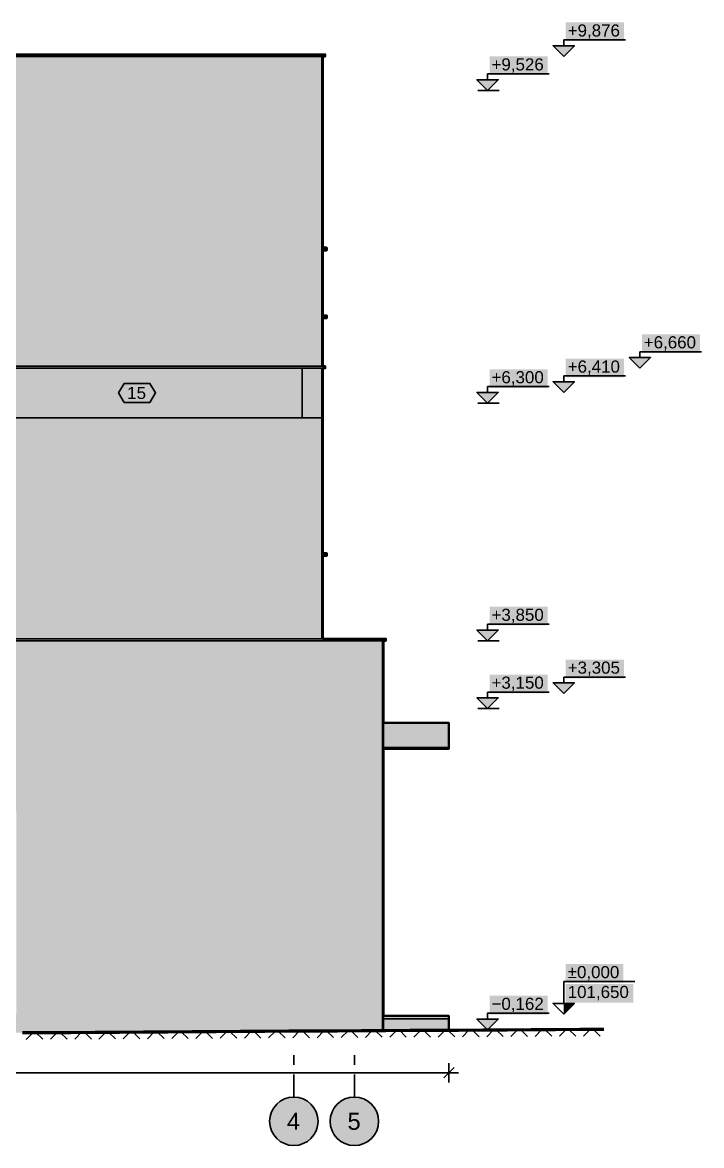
# Model space of a CAD drawing. Header units: metres. Extents: x -13 to 135, y -1 to 10.
# Drawn here: x 44.03 to 51.03, y -1.36 to 10.23 of the extents above; entities that cross this region are included whole.
import ezdxf

# ---------------------------------------------------------------- set-up
doc = ezdxf.new("R2010")
doc.units = ezdxf.units.M
doc.linetypes.add('PUNKTOWA', pattern=[10.5, 8.4, -1.05, 0, -1.05])
for name, color, linetype, lineweight in [('A-ELEWACJE', 7, 'Continuous', 35), ('A-KRESKOWANIE', 8, 'Continuous', 18), ('A-MASKA', 7, 'Continuous', 18), ('A-OPISY', 2, 'Continuous', 25), ('A-OSIE', 1, 'PUNKTOWA', 25), ('A-RZEDNE', 1, 'Continuous', 25), ('A-TEREN', 32, 'Continuous', 50), ('A-WYMIARY', 1, 'Continuous', 25)]:
    doc.layers.add(name, color=color, linetype=linetype, lineweight=lineweight)
doc.styles.add('PL_ARIAL', font='arial.ttf')

msp = doc.modelspace()

# ---------------------------------------------------------------- hatches: boundary and pattern name
at = {"layer": 'A-ELEWACJE', "true_color": 0xf5f4f1}
for points in [[(43.525, 9.876), (47.115, 9.876), (47.115, 6.68), (46.605, 6.68), (46.595, 6.68), (46.47, 6.68), (43.5, 6.68), (43.5, 8.75), (43.5, 8.81), (43.5, 8.965), (43.5, 8.98), (43.5, 9.3), (43.5, 9.302), (43.5, 9.876)], [(47.115, 9.876), (47.125, 9.876), (47.125, 6.68), (47.115, 6.68)], [(47.12, 6.15), (47.12, 6.66), (47.125, 6.66), (47.125, 6.15)], [(47.115, 6.15), (47.125, 6.15), (47.125, 3.87), (47.115, 3.87)], [(47.74, 3.85), (47.75, 3.85), (47.75, -0.169), (47.74, -0.17)], [(47.75, 2.735), (47.75, 2.75), (47.77, 2.75), (47.77, 2.735)], [(48.425, 2.735), (47.77, 2.735), (47.77, 2.75), (48.425, 2.75)]]:
    msp.add_hatch(color=7, dxfattribs=at).paths.add_polyline_path(points)
at = {"layer": 'A-ELEWACJE', "true_color": 0x75787b}
for points in [[(43.525, 9.876), (43.525, 9.896), (47.15, 9.896), (47.15, 9.876)], [(47.165, 7.904), (47.165, 7.875), (47.125, 7.875), (47.125, 7.904)], [(47.125, 7.175), (47.125, 7.204), (47.165, 7.204), (47.165, 7.175)], [(47.15, 6.68), (47.15, 6.66), (43.462, 6.66), (43.462, 6.68)], [(47.125, 4.725), (47.125, 4.754), (47.165, 4.754), (47.165, 4.725)], [(47.775, 3.85), (37.75, 3.85), (37.75, 3.87), (47.775, 3.87)]]:
    msp.add_hatch(color=7, dxfattribs=at).paths.add_polyline_path(points)
at = {"layer": 'A-ELEWACJE', "true_color": 0x979a9e}
for points in [[(43.505, 6.15), (43.505, 6.66), (46.91, 6.66), (46.91, 6.15)], [(46.91, 6.15), (46.91, 6.66), (47.113, 6.66), (47.113, 6.15)], [(47.12, 6.66), (47.12, 6.15), (47.115, 6.15), (47.113, 6.15), (47.113, 6.66)]]:
    msp.add_hatch(color=7, dxfattribs=at).paths.add_polyline_path(points)
at = {"layer": 'A-ELEWACJE', "true_color": 0xf5f4f1}
h = msp.add_hatch(color=7, dxfattribs=at)
h.paths.add_polyline_path([(47.115, 6.15), (47.115, 3.87), (46.87, 3.87), (38.43, 3.87), (38.305, 3.87), (38.295, 3.87), (37.785, 3.87), (37.785, 5.835), (43.5, 5.835), (43.5, 5.85), (43.5, 6.15)])
h.paths.add_polyline_path([(40.763, 5.488), (39.287, 5.488), (39.287, 4.004), (39.26, 4.004), (39.26, 3.975), (40.79, 3.975), (40.79, 4.004), (40.763, 4.004)], flags=0)
h = msp.add_hatch(color=7, dxfattribs=at)
h.paths.add_polyline_path([(42.975, 3.85), (43.975, 3.85), (47.74, 3.85), (47.74, -0.17), (47.525, -0.171), (47.275, -0.172), (47.025, -0.174), (46.775, -0.175), (46.525, -0.177), (46.275, -0.178), (46.025, -0.18), (45.775, -0.181), (45.525, -0.183), (45.275, -0.184), (45.025, -0.186), (44.775, -0.187), (44.525, -0.189), (44.275, -0.19), (44.025, -0.192), (43.775, -0.193), (43.525, -0.195), (43.275, -0.196), (43.025, -0.198), (42.775, -0.199), (42.525, -0.201), (42.275, -0.202), (42.025, -0.204), (41.775, -0.205), (41.525, -0.207), (41.275, -0.208), (41.025, -0.21), (40.775, -0.211), (40.525, -0.213), (40.275, -0.214), (40.025, -0.216), (39.775, -0.217), (39.525, -0.219), (39.275, -0.22), (39.025, -0.222), (38.775, -0.223), (38.525, -0.225), (38.275, -0.226), (38.025, -0.228), (37.785, -0.229), (37.785, 3.85)])
h.paths.add_polyline_path([(43.963, 0), (43.963, 2.088), (42.987, 2.088), (42.987, 0)], flags=0)
at = {"layer": 'A-ELEWACJE', "true_color": 0x797d80}
msp.add_hatch(color=7, dxfattribs=at).paths.add_polyline_path([(47.75, 3), (47.75, 3.002), (48.425, 3.002), (48.425, 3)])
at = {"layer": 'A-ELEWACJE', "true_color": 0xbab7af}
msp.add_hatch(color=7, dxfattribs=at).paths.add_polyline_path([(47.77, 2.75), (47.75, 2.75), (47.75, 3), (48.425, 3), (48.425, 2.75)])
at = {"layer": 'A-ELEWACJE', "true_color": 0xc2beb6}
msp.add_hatch(color=7, dxfattribs=at).paths.add_polyline_path([(47.75, -0.05), (47.75, -0.02), (48.425, -0.02), (48.425, -0.05)])
at = {"layer": 'A-ELEWACJE', "true_color": 0x969087}
msp.add_hatch(color=7, dxfattribs=at).paths.add_polyline_path([(48.425, -0.05), (48.425, -0.165), (48.275, -0.166), (48.025, -0.168), (47.775, -0.169), (47.75, -0.169), (47.75, -0.1), (47.75, -0.05)])
at = {"layer": 'A-MASKA', "true_color": 0xffffff}
for points in [[(49.631, 10.034), (50.231, 10.034), (50.231, 10.226), (49.631, 10.226)], [(48.845, 9.684), (49.446, 9.684), (49.446, 9.876), (48.845, 9.876)], [(50.416, 6.817), (51.017, 6.817), (51.017, 7.01), (50.416, 7.01)], [(49.631, 6.567), (50.231, 6.567), (50.231, 6.76), (49.631, 6.76)], [(48.845, 6.457), (49.446, 6.457), (49.446, 6.65), (48.845, 6.65)], [(48.845, 4.007), (49.446, 4.007), (49.446, 4.2), (48.845, 4.2)], [(49.631, 3.463), (50.231, 3.463), (50.231, 3.655), (49.631, 3.655)], [(48.845, 3.308), (49.446, 3.308), (49.446, 3.5), (48.845, 3.5)], [(49.631, 0.323), (50.225, 0.323), (50.225, 0.515), (49.631, 0.515)], [(49.631, 0.118), (50.327, 0.118), (50.327, 0.31), (49.631, 0.31)], [(48.845, -0.005), (49.446, -0.005), (49.446, 0.188), (48.845, 0.188)]]:
    msp.add_hatch(color=7, dxfattribs=at).paths.add_polyline_path(points)
at = {"layer": 'A-OPISY', "true_color": 0xffffff}
msp.add_hatch(color=7, dxfattribs=at).paths.add_polyline_path([(45.016, 6.405), (45.075, 6.503), (45.34, 6.503), (45.398, 6.405), (45.34, 6.308), (45.075, 6.308)])
at = {"layer": 'A-OSIE', "true_color": 0xffffff}
for points in [[(47.075, -1.106), (47.073, -1.074), (47.066, -1.042), (47.056, -1.011), (47.041, -0.981), (47.023, -0.954), (47.002, -0.93), (46.977, -0.908), (46.95, -0.89), (46.92, -0.875), (46.889, -0.865), (46.857, -0.858), (46.825, -0.856), (46.792, -0.858), (46.76, -0.865), (46.729, -0.875), (46.7, -0.89), (46.673, -0.908), (46.648, -0.93), (46.626, -0.954), (46.608, -0.981), (46.594, -1.011), (46.583, -1.042), (46.577, -1.074), (46.575, -1.106), (46.577, -1.139), (46.583, -1.171), (46.594, -1.202), (46.608, -1.231), (46.626, -1.258), (46.648, -1.283), (46.673, -1.305), (46.7, -1.323), (46.729, -1.337), (46.76, -1.348), (46.792, -1.354), (46.825, -1.356), (46.857, -1.354), (46.889, -1.348), (46.92, -1.337), (46.95, -1.323), (46.977, -1.305), (47.002, -1.283), (47.023, -1.258), (47.041, -1.231), (47.056, -1.202), (47.066, -1.171), (47.073, -1.139)], [(47.7, -1.106), (47.698, -1.074), (47.691, -1.042), (47.681, -1.011), (47.666, -0.981), (47.648, -0.954), (47.627, -0.93), (47.602, -0.908), (47.575, -0.89), (47.545, -0.875), (47.514, -0.865), (47.482, -0.858), (47.45, -0.856), (47.417, -0.858), (47.385, -0.865), (47.354, -0.875), (47.325, -0.89), (47.298, -0.908), (47.273, -0.93), (47.251, -0.954), (47.233, -0.981), (47.219, -1.011), (47.208, -1.042), (47.202, -1.074), (47.2, -1.106), (47.202, -1.139), (47.208, -1.171), (47.219, -1.202), (47.233, -1.231), (47.251, -1.258), (47.273, -1.283), (47.298, -1.305), (47.325, -1.323), (47.354, -1.337), (47.385, -1.348), (47.417, -1.354), (47.45, -1.356), (47.482, -1.354), (47.514, -1.348), (47.545, -1.337), (47.575, -1.323), (47.602, -1.305), (47.627, -1.283), (47.648, -1.258), (47.666, -1.231), (47.681, -1.202), (47.691, -1.171), (47.698, -1.139)]]:
    msp.add_hatch(color=7, dxfattribs=at).paths.add_polyline_path(points)
at = {"layer": 'A-RZEDNE', "true_color": 0x000000}
for points in [[(49.611, 9.876), (49.721, 9.986), (49.501, 9.986)], [(48.825, 9.526), (48.935, 9.636), (48.715, 9.636)], [(50.396, 6.66), (50.506, 6.77), (50.286, 6.77)], [(49.611, 6.41), (49.721, 6.52), (49.501, 6.52)], [(48.825, 6.3), (48.935, 6.41), (48.715, 6.41)], [(48.825, 3.85), (48.935, 3.96), (48.715, 3.96)], [(49.611, 3.305), (49.721, 3.415), (49.501, 3.415)], [(48.825, 3.15), (48.935, 3.26), (48.715, 3.26)], [(49.611, 0), (49.721, 0.11), (49.611, 0.11)], [(48.825, -0.162), (48.935, -0.052), (48.715, -0.052)]]:
    msp.add_hatch(color=7, dxfattribs=at).paths.add_polyline_path(points)

# ---------------------------------------------------------------- linework, layer by layer
at = {"layer": 'A-ELEWACJE', "lineweight": 35, "ltscale": 0.05}
for points in [[(43.525, 9.896), (47.15, 9.896), (47.15, 9.876), (43.525, 9.876)], [(47.115, 6.68), (47.115, 9.876)], [(47.125, 9.876), (47.125, 6.68)], [(47.125, 7.904), (47.165, 7.904), (47.165, 7.875), (47.125, 7.875)], [(47.125, 7.204), (47.165, 7.204), (47.165, 7.175), (47.125, 7.175)], [(43.463, 6.68), (47.15, 6.68), (47.15, 6.66), (43.463, 6.66)], [(46.91, 6.15), (46.91, 6.66)], [(47.113, 6.66), (47.113, 6.15)], [(47.12, 6.66), (47.12, 6.15)], [(47.125, 6.66), (47.125, 6.15)], [(43.5, 6.15), (47.114, 6.15)], [(47.115, 3.87), (47.115, 6.15), (47.125, 6.15), (47.125, 3.87)], [(47.125, 4.754), (47.165, 4.754), (47.165, 4.725), (47.125, 4.725)], [(47.775, 3.85), (37.75, 3.85), (37.75, 3.87), (47.775, 3.87), (47.775, 3.85)], [(47.74, -0.169), (47.74, 3.85)], [(47.75, 3.85), (47.75, -0.169)], [(47.75, 3.002), (48.425, 3.002), (48.425, 3), (47.75, 3)], [(48.425, 3), (48.425, 2.75)], [(47.769, 2.75), (47.75, 2.75)], [(47.769, 2.735), (47.75, 2.735)], [(48.425, 2.75), (48.425, 2.735), (47.77, 2.735), (47.77, 2.75), (48.425, 2.75)], [(47.75, -0.02), (48.425, -0.02), (48.425, -0.05), (47.75, -0.05)], [(48.425, -0.05), (48.425, -0.165)]]:
    msp.add_lwpolyline(points, dxfattribs=at)
at = {"layer": 'A-ELEWACJE', "lineweight": 50, "ltscale": 0.05}
msp.add_lwpolyline([(43.525, 9.896), (46.605, 9.896), (47.15, 9.896), (47.15, 9.876), (47.125, 9.876), (47.125, 8.7), (47.125, 8.688), (47.125, 8.5), (47.125, 8.488), (47.125, 7.904), (47.165, 7.904), (47.165, 7.875), (47.125, 7.875), (47.125, 7.204), (47.165, 7.204), (47.165, 7.175), (47.125, 7.175), (47.125, 6.68), (47.15, 6.68), (47.15, 6.66), (47.125, 6.66), (47.125, 6.15), (47.125, 5.93), (47.125, 5.35), (47.125, 5.338), (47.125, 4.754), (47.165, 4.754), (47.165, 4.725), (47.125, 4.725), (47.125, 3.87), (47.155, 3.87), (47.23, 3.87), (47.775, 3.87), (47.775, 3.85), (47.75, 3.85), (47.75, 3.002), (48.425, 3.002), (48.425, 3), (48.425, 2.75), (48.425, 2.735), (47.77, 2.735), (47.75, 2.735), (47.75, 2.15), (47.75, 2.138), (47.75, -0.02), (48.425, -0.02), (48.425, -0.05), (48.425, -0.164)], dxfattribs=at)
at = {"layer": 'A-KRESKOWANIE', "lineweight": 25, "ltscale": 0.05}
for points in [[(44.065, -0.262), (44.135, -0.191)], [(44.164, -0.191), (44.236, -0.261)], [(44.315, -0.261), (44.385, -0.19)], [(44.414, -0.189), (44.486, -0.26)], [(44.565, -0.259), (44.635, -0.188)], [(44.664, -0.188), (44.736, -0.258)], [(44.815, -0.258), (44.885, -0.187)], [(44.914, -0.186), (44.986, -0.257)], [(45.065, -0.256), (45.135, -0.185)], [(45.164, -0.185), (45.236, -0.255)], [(45.315, -0.255), (45.385, -0.184)], [(45.414, -0.183), (45.486, -0.254)], [(45.565, -0.253), (45.635, -0.182)], [(45.664, -0.182), (45.736, -0.252)], [(45.815, -0.252), (45.885, -0.181)], [(45.914, -0.18), (45.986, -0.251)], [(46.065, -0.25), (46.135, -0.179)], [(46.164, -0.179), (46.236, -0.249)], [(46.315, -0.249), (46.385, -0.178)], [(46.414, -0.177), (46.486, -0.248)], [(46.565, -0.247), (46.635, -0.176)], [(46.664, -0.176), (46.736, -0.246)], [(46.815, -0.246), (46.885, -0.175)], [(46.914, -0.174), (46.986, -0.245)], [(47.065, -0.244), (47.135, -0.173)], [(47.164, -0.173), (47.236, -0.243)], [(47.315, -0.243), (47.385, -0.172)], [(47.414, -0.171), (47.486, -0.242)], [(47.565, -0.241), (47.635, -0.17)], [(47.664, -0.17), (47.736, -0.24)], [(47.815, -0.24), (47.885, -0.169)], [(47.914, -0.168), (47.986, -0.239)], [(48.065, -0.238), (48.135, -0.167)], [(48.164, -0.167), (48.236, -0.237)], [(48.315, -0.237), (48.385, -0.166)], [(48.414, -0.165), (48.486, -0.236)], [(48.565, -0.235), (48.635, -0.164)], [(48.664, -0.164), (48.736, -0.234)], [(48.815, -0.234), (48.885, -0.163)], [(48.914, -0.162), (48.986, -0.233)], [(49.065, -0.232), (49.135, -0.161)], [(49.164, -0.161), (49.236, -0.231)], [(49.315, -0.231), (49.385, -0.16)], [(49.414, -0.159), (49.486, -0.23)], [(49.565, -0.229), (49.635, -0.158)], [(49.664, -0.158), (49.736, -0.228)], [(49.815, -0.228), (49.885, -0.157)], [(49.914, -0.156), (49.986, -0.227)]]:
    msp.add_lwpolyline(points, dxfattribs=at)
at = {"layer": 'A-OPISY', "lineweight": 35, "ltscale": 0.05}
msp.add_lwpolyline([(45.016, 6.405), (45.075, 6.503), (45.34, 6.503), (45.398, 6.405), (45.34, 6.308), (45.075, 6.308)], close=True, dxfattribs=at)
at = {"layer": 'A-OSIE', "linetype": 'PUNKTOWA', "lineweight": 35, "ltscale": 0.027778, "flags": 128}
for points in [[(46.825, -0.856), (46.825, -0.331)], [(47.45, -0.856), (47.45, -0.331)]]:
    msp.add_lwpolyline(points, dxfattribs=at)
at = {"layer": 'A-OSIE', "linetype": 'Continuous', "lineweight": 35, "ltscale": 0.05}
for centre in [(46.825, -1.106), (47.45, -1.106)]:
    msp.add_circle(centre, 0.25, dxfattribs=at)
at = {"layer": 'A-RZEDNE', "lineweight": 35, "ltscale": 0.05}
for points in [[(49.611, 9.876), (49.721, 9.986), (49.501, 9.986)], [(48.825, 9.526), (48.935, 9.636), (48.715, 9.636)], [(50.396, 6.66), (50.506, 6.77), (50.286, 6.77)], [(49.611, 6.41), (49.721, 6.52), (49.501, 6.52)], [(48.825, 6.3), (48.935, 6.41), (48.715, 6.41)], [(48.825, 3.85), (48.935, 3.96), (48.715, 3.96)], [(49.611, 3.305), (49.721, 3.415), (49.501, 3.415)], [(48.825, 3.15), (48.935, 3.26), (48.715, 3.26)], [(49.611, 0), (49.721, 0.11), (49.501, 0.11)], [(48.825, -0.162), (48.935, -0.052), (48.715, -0.052)]]:
    msp.add_lwpolyline(points, close=True, dxfattribs=at)
for points in [[(49.611, 9.986), (49.611, 10.046)], [(49.611, 10.046), (50.246, 10.046)], [(48.825, 9.636), (48.825, 9.696)], [(48.825, 9.696), (49.461, 9.696)], [(48.725, 9.526), (48.945, 9.526)], [(50.396, 6.77), (50.396, 6.83)], [(50.396, 6.83), (51.032, 6.83)], [(49.611, 6.52), (49.611, 6.58)], [(49.611, 6.58), (50.246, 6.58)], [(48.825, 6.41), (48.825, 6.47)], [(48.825, 6.47), (49.461, 6.47)], [(48.725, 6.3), (48.945, 6.3)], [(48.825, 3.96), (48.825, 4.02)], [(48.825, 4.02), (49.461, 4.02)], [(48.725, 3.85), (48.945, 3.85)], [(49.611, 3.415), (49.611, 3.475)], [(49.611, 3.475), (50.246, 3.475)], [(48.825, 3.26), (48.825, 3.32)], [(48.825, 3.32), (49.461, 3.32)], [(48.725, 3.15), (48.945, 3.15)], [(49.611, 0.11), (49.611, 0.335)], [(49.611, 0.335), (50.342, 0.335)], [(48.825, -0.052), (48.825, 0.008)], [(48.825, 0.008), (49.461, 0.008)], [(48.725, -0.162), (48.945, -0.162)]]:
    msp.add_lwpolyline(points, dxfattribs=at)
at = {"layer": 'A-TEREN', "lineweight": 140, "ltscale": 0.05}
msp.add_lwpolyline([(44.025, -0.192), (44.275, -0.19), (44.525, -0.189), (44.775, -0.187), (45.025, -0.186), (45.275, -0.184), (45.525, -0.183), (45.775, -0.181), (46.025, -0.18), (46.275, -0.178), (46.525, -0.177), (46.775, -0.175), (47.025, -0.174), (47.275, -0.172), (47.525, -0.171), (47.775, -0.169), (48.025, -0.168), (48.275, -0.166), (48.525, -0.165), (48.775, -0.163), (49.025, -0.162), (49.275, -0.16), (49.525, -0.159), (49.775, -0.157), (50.025, -0.156)], dxfattribs=at)
at = {"layer": 'A-WYMIARY', "lineweight": 35, "ltscale": 0.05}
for points in [[(48.372, -0.659), (48.478, -0.553)], [(48.425, -0.506), (48.425, -0.706)], [(34.675, -0.606), (48.525, -0.606)]]:
    msp.add_lwpolyline(points, dxfattribs=at)

# ---------------------------------------------------------------- texts
at = {"layer": 'A-OPISY', "style": 'PL_ARIAL'}
msp.add_text('15', height=0.125, dxfattribs=at).set_placement((45.106, 6.343))
at = {"layer": 'A-OSIE', "style": 'PL_ARIAL'}
for s, p in [('4', (46.754, -1.194)), ('5', (47.379, -1.194))]:
    msp.add_text(s, height=0.175, dxfattribs=at).set_placement(p)
at = {"layer": 'A-RZEDNE', "style": 'PL_ARIAL'}
for s, p in [('+9,876', (49.651, 10.081)), ('+9,526', (48.865, 9.731)), ('+6,660', (50.436, 6.865)), ('+6,410', (49.651, 6.615)), ('+6,300', (48.865, 6.505)), ('+3,850', (48.865, 4.055)), ('+3,305', (49.651, 3.51)), ('+3,150', (48.865, 3.355)), ('±0,000', (49.651, 0.37)), ('101,650', (49.651, 0.165)), ('−0,162', (48.865, 0.043))]:
    msp.add_text(s, height=0.125, dxfattribs=at).set_placement(p)

doc.saveas('drawing.dxf')
